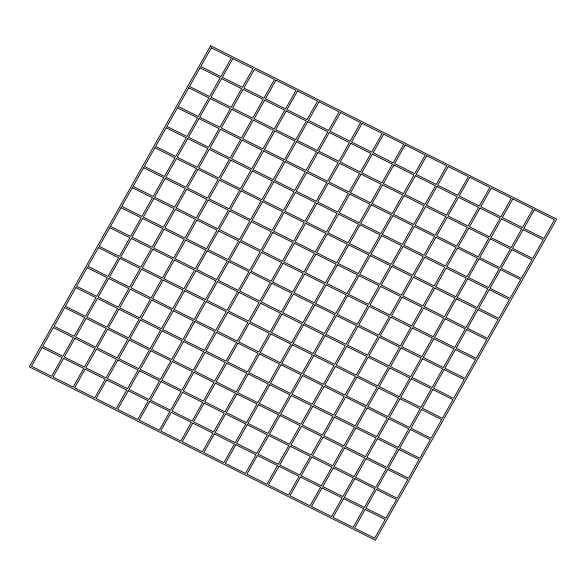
<?xml version="1.0" encoding="UTF-8"?>
<svg xmlns="http://www.w3.org/2000/svg" width="586" height="586" viewBox="0 0 586 586"><rect width="100%" height="100%" fill="white"/><g stroke="black" fill="none" stroke-linecap="round" stroke-linejoin="round"><path stroke-width="0.88" d="M210.63 45.752L29.3 366.843L375.37 540.248L556.7 219.157L210.63 45.752M42.046 347.571L31.512 366.221L51.612 376.3L62.145 357.643L42.046 347.571M53.326 327.589L42.793 346.238L62.9 356.31L73.433 337.661L53.326 327.589M64.614 307.606L54.08 326.255L74.18 336.327L84.714 317.678L64.614 307.606M75.902 287.623L65.361 306.273L85.468 316.345L96.001 297.695L75.902 287.623M87.182 267.641L76.649 286.29L96.756 296.362L107.289 277.713L87.182 267.641M98.47 247.658L87.937 266.308L108.036 276.38L118.57 257.73L98.47 247.658M109.75 227.676L99.217 246.325L119.324 256.397L129.858 237.748L109.75 227.676M121.038 207.686L110.505 226.343L130.612 236.414L141.145 217.765L121.038 207.686M132.326 187.703L121.793 206.36L141.893 216.432L152.426 197.782L132.326 187.703M143.607 167.721L133.073 186.377L153.18 196.449L163.714 177.8L143.607 167.721M154.894 147.738L144.361 166.395L164.461 176.467L175.002 157.81L154.894 147.738M166.182 127.755L155.642 146.412L175.749 156.484L186.282 137.827L166.182 127.755M177.463 107.773L166.929 126.43L187.037 136.501L197.57 117.845L177.463 107.773M188.751 87.79L178.217 106.447L198.317 116.519L208.85 97.862L188.751 87.79M200.031 67.808L189.498 86.457L209.605 96.536L220.138 77.879L200.031 67.808M211.319 47.825L200.786 66.474L220.893 76.554L231.426 57.897L211.319 47.825M63.581 358.361L53.048 377.018L73.147 387.09L83.688 368.433L63.581 358.361M74.869 338.378L64.335 357.035L84.435 367.107L94.969 348.45L74.869 338.378M86.149 318.396L75.616 337.053L95.723 347.124L106.256 328.468L86.149 318.396M97.437 298.413L86.904 317.063L107.004 327.142L117.537 308.485L97.437 298.413M108.718 278.431L98.184 297.08L118.291 307.159L128.825 288.502L108.718 278.431M120.005 258.448L109.472 277.097L129.579 287.177L140.113 268.52L120.005 258.448M131.293 238.465L120.76 257.115L140.86 267.187L151.393 248.537L131.293 238.465M142.574 218.483L132.04 237.132L152.148 247.204L162.681 228.555L142.574 218.483M153.862 198.5L143.328 217.15L163.435 227.221L173.969 208.572L153.862 198.5M165.149 178.518L154.616 197.167L174.716 207.239L185.249 188.589L165.149 178.518M176.43 158.535L165.897 177.184L186.004 187.256L196.537 168.607L176.43 158.535M187.718 138.545L177.184 157.202L197.284 167.274L207.818 148.624L187.718 138.545M199.006 118.562L188.465 137.219L208.572 147.291L219.105 128.642L199.006 118.562M210.286 98.58L199.753 117.237L219.86 127.309L230.393 108.659L210.286 98.58M221.574 78.597L211.041 97.254L231.14 107.326L241.674 88.676L221.574 78.597M232.854 58.615L222.321 77.271L242.428 87.343L252.962 68.687L232.854 58.615M85.117 369.151L74.583 387.807L94.69 397.879L105.224 379.23L85.117 369.151M96.404 349.168L85.871 367.825L105.971 377.897L116.504 359.247L96.404 349.168M107.692 329.185L97.151 347.842L117.259 357.914L127.792 339.265L107.692 329.185M118.973 309.203L108.439 327.86L128.546 337.932L139.08 319.282L118.973 309.203M130.26 289.22L119.727 307.877L139.827 317.949L150.36 299.292L130.26 289.22M141.541 269.238L131.008 287.894L151.115 297.966L161.648 279.31L141.541 269.238M152.829 249.255L142.295 267.912L162.403 277.984L172.936 259.327L152.829 249.255M164.117 229.273L153.583 247.922L173.683 258.001L184.216 239.344L164.117 229.273M175.397 209.29L164.864 227.939L184.971 238.019L195.504 219.362L175.397 209.29M186.685 189.307L176.152 207.957L196.251 218.036L206.792 199.379L186.685 189.307M197.973 169.325L187.439 187.974L207.539 198.053L218.073 179.397L197.973 169.325M209.253 149.342L198.72 167.992L218.827 178.063L229.36 159.414L209.253 149.342M220.541 129.359L210.008 148.009L230.108 158.081L240.641 139.431L220.541 129.359M231.822 109.377L221.288 128.026L241.395 138.098L251.929 119.449L231.822 109.377M243.109 89.394L232.576 108.044L252.683 118.116L263.217 99.466L243.109 89.394M254.397 69.412L243.864 88.061L263.964 98.133L274.497 79.484L254.397 69.412M106.659 379.948L96.126 398.597L116.226 408.669L126.759 390.02L106.659 379.948M117.94 359.965L107.406 378.615L127.514 388.686L138.047 370.037L117.94 359.965M129.228 339.983L118.694 358.632L138.794 368.704L149.327 350.054L129.228 339.983M140.508 320L129.975 338.649L150.082 348.721L160.615 330.072L140.508 320M151.796 300.017L141.263 318.667L161.37 328.739L171.903 310.089L151.796 300.017M163.084 280.027L152.55 298.684L172.65 308.756L183.184 290.107L163.084 280.027M174.364 260.045L163.831 278.702L183.938 288.773L194.471 270.124L174.364 260.045M185.652 240.062L175.119 258.719L195.226 268.791L205.759 250.141L185.652 240.062M196.94 220.08L186.407 238.736L206.506 248.808L217.04 230.159L196.94 220.08M208.22 200.097L197.687 218.754L217.794 228.826L228.328 210.169L208.22 200.097M219.508 180.114L208.975 198.771L229.075 208.843L239.608 190.186L219.508 180.114M230.796 160.132L220.255 178.789L240.363 188.86L250.896 170.204L230.796 160.132M242.077 140.149L231.543 158.799L251.65 168.878L262.184 150.221L242.077 140.149M253.364 120.167L242.831 138.816L262.931 148.895L273.464 130.239L253.364 120.167M264.645 100.184L254.112 118.833L274.219 128.913L284.752 110.256L264.645 100.184M275.933 80.201L265.399 98.851L285.507 108.93L296.04 90.273L275.933 80.201M128.195 390.737L117.661 409.394L137.761 419.466L148.295 400.809L128.195 390.737M139.483 370.755L128.942 389.404L149.049 399.484L159.582 380.827L139.483 370.755M150.763 350.772L140.23 369.422L160.337 379.501L170.87 360.844L150.763 350.772M162.051 330.79L151.518 349.439L171.617 359.518L182.151 340.862L162.051 330.79M173.331 310.807L162.798 329.457L182.905 339.536L193.439 320.879L173.331 310.807M184.619 290.824L174.086 309.474L194.193 319.546L204.726 300.896L184.619 290.824M195.907 270.842L185.374 289.491L205.474 299.563L216.007 280.914L195.907 270.842M207.188 250.859L196.654 269.509L216.761 279.581L227.295 260.931L207.188 250.859M218.475 230.877L207.942 249.526L228.042 259.598L238.583 240.949L218.475 230.877M229.763 210.894L219.23 229.544L239.33 239.615L249.863 220.966L229.763 210.894M241.044 190.904L230.51 209.561L250.618 219.633L261.151 200.983L241.044 190.904M252.332 170.922L241.798 189.578L261.898 199.65L272.431 181.001L252.332 170.922M263.612 150.939L253.079 169.596L273.186 179.668L283.719 161.018L263.612 150.939M274.9 130.956L264.367 149.613L284.474 159.685L295.007 141.028L274.9 130.956M286.188 110.974L275.654 129.631L295.754 139.702L306.288 121.046L286.188 110.974M297.468 90.991L286.935 109.648L307.042 119.72L317.575 101.063L297.468 90.991M149.73 401.527L139.197 420.184L159.304 430.256L169.837 411.606L149.73 401.527M161.018 381.545L150.485 400.201L170.585 410.273L181.118 391.624L161.018 381.545M172.299 361.562L161.765 380.219L181.872 390.291L192.406 371.634L172.299 361.562M183.586 341.579L173.053 360.236L193.16 370.308L203.694 351.651L183.586 341.579M194.874 321.597L184.341 340.254L204.441 350.325L214.974 331.669L194.874 321.597M206.155 301.614L195.621 320.271L215.729 330.343L226.262 311.686L206.155 301.614M217.443 281.632L206.909 300.281L227.016 310.36L237.55 291.703L217.443 281.632M228.73 261.649L218.197 280.298L238.297 290.378L248.83 271.721L228.73 261.649M240.011 241.666L229.478 260.316L249.585 270.395L260.118 251.738L240.011 241.666M251.299 221.684L240.765 240.333L260.865 250.405L271.399 231.756L251.299 221.684M262.587 201.701L252.046 220.351L272.153 230.423L282.686 211.773L262.587 201.701M273.867 181.719L263.334 200.368L283.441 210.44L293.974 191.79L273.867 181.719M285.155 161.736L274.622 180.385L294.721 190.457L305.255 171.808L285.155 161.736M296.435 141.753L285.902 160.403L306.009 170.475L316.543 151.825L296.435 141.753M307.723 121.771L297.19 140.42L317.297 150.492L327.83 131.843L307.723 121.771M319.011 101.781L308.478 120.438L328.578 130.51L339.111 111.86L319.011 101.781M171.273 412.324L160.732 430.974L180.84 441.046L191.373 422.396L171.273 412.324M182.554 392.342L172.02 410.991L192.127 421.063L202.661 402.414L182.554 392.342M193.841 372.359L183.308 391.008L203.408 401.08L213.941 382.431L193.841 372.359M205.122 352.369L194.589 371.026L214.696 381.098L225.229 362.448L205.122 352.369M216.41 332.387L205.876 351.043L225.984 361.115L236.517 342.466L216.41 332.387M227.698 312.404L217.164 331.061L237.264 341.133L247.797 322.483L227.698 312.404M238.978 292.421L228.445 311.078L248.552 321.15L259.085 302.501L238.978 292.421M250.266 272.439L239.733 291.096L259.832 301.167L270.373 282.511L250.266 272.439M261.554 252.456L251.02 271.113L271.12 281.185L281.654 262.528L261.554 252.456M272.834 232.474L262.301 251.13L282.408 261.202L292.941 242.545L272.834 232.474M284.122 212.491L273.589 231.148L293.689 241.22L304.222 222.563L284.122 212.491M295.403 192.508L284.869 211.158L304.976 221.237L315.51 202.58L295.403 192.508M306.69 172.526L296.157 191.175L316.264 201.254L326.798 182.598L306.69 172.526M317.978 152.543L307.445 171.193L327.545 181.272L338.078 162.615L317.978 152.543M329.259 132.561L318.725 151.21L338.833 161.282L349.366 142.632L329.259 132.561M340.547 112.578L330.013 131.227L350.12 141.299L360.654 122.65L340.547 112.578M192.809 423.114L182.275 441.763L202.375 451.843L212.908 433.186L192.809 423.114M204.089 403.131L193.556 421.781L213.663 431.86L224.196 413.203L204.089 403.131M215.377 383.149L204.844 401.798L224.951 411.877L235.484 393.221L215.377 383.149M226.665 363.166L216.131 381.816L236.231 391.888L246.765 373.238L226.665 363.166M237.945 343.184L227.412 361.833L247.519 371.905L258.052 353.255L237.945 343.184M249.233 323.201L238.7 341.85L258.807 351.922L269.34 333.273L249.233 323.201M260.521 303.218L249.988 321.868L270.087 331.94L280.621 313.29L260.521 303.218M271.801 283.236L261.268 301.885L281.375 311.957L291.909 293.308L271.801 283.236M283.089 263.246L272.556 281.903L292.656 291.975L303.189 273.325L283.089 263.246M294.377 243.263L283.836 261.92L303.944 271.992L314.477 253.342L294.377 243.263M305.658 223.281L295.124 241.937L315.231 252.009L325.765 233.36L305.658 223.281M316.945 203.298L306.412 221.955L326.512 232.027L337.045 213.377L316.945 203.298M328.226 183.315L317.693 201.972L337.8 212.044L348.333 193.387L328.226 183.315M339.514 163.333L328.98 181.99L349.088 192.061L359.621 173.405L339.514 163.333M350.802 143.35L340.268 162.007L360.368 172.079L370.901 153.422L350.802 143.35M362.082 123.368L351.549 142.017L371.656 152.096L382.189 133.44L362.082 123.368M214.344 433.904L203.811 452.56L223.918 462.632L234.451 443.983L214.344 433.904M225.632 413.921L215.099 432.578L235.198 442.65L245.732 423.993L225.632 413.921M236.912 393.938L226.379 412.595L246.486 422.667L257.02 404.01L236.912 393.938M248.2 373.956L237.667 392.613L257.774 402.685L268.307 384.028L248.2 373.956M259.488 353.973L248.955 372.623L269.055 382.702L279.588 364.045L259.488 353.973M270.769 333.991L260.235 352.64L280.342 362.719L290.876 344.063L270.769 333.991M282.056 314.008L271.523 332.658L291.623 342.737L302.164 324.08L282.056 314.008M293.344 294.026L282.811 312.675L302.911 322.754L313.444 304.097L293.344 294.026M304.625 274.043L294.091 292.692L314.199 302.764L324.732 284.115L304.625 274.043M315.913 254.06L305.379 272.71L325.479 282.782L336.012 264.132L315.913 254.06M327.193 234.078L316.66 252.727L336.767 262.799L347.3 244.15L327.193 234.078M338.481 214.095L327.948 232.745L348.055 242.816L358.588 224.167L338.481 214.095M349.769 194.113L339.235 212.762L359.335 222.834L369.869 204.184L349.769 194.113M361.049 174.123L350.516 192.779L370.623 202.851L381.156 184.202L361.049 174.123M372.337 154.14L361.804 172.797L381.911 182.869L392.444 164.219L372.337 154.14M383.625 134.157L373.092 152.814L393.191 162.886L403.725 144.237L383.625 134.157M235.88 444.701L225.346 463.35L245.453 473.422L255.987 454.773L235.88 444.701M247.167 424.718L236.634 443.368L256.741 453.439L267.275 434.79L247.167 424.718M258.455 404.728L247.922 423.385L268.022 433.457L278.555 414.807L258.455 404.728M269.736 384.746L259.202 403.402L279.31 413.474L289.843 394.825L269.736 384.746M281.024 364.763L270.49 383.42L290.597 393.492L301.131 374.842L281.024 364.763M292.311 344.78L281.778 363.437L301.878 373.509L312.411 354.852L292.311 344.78M303.592 324.798L293.059 343.455L313.166 353.526L323.699 334.87L303.592 324.798M314.88 304.815L304.346 323.472L324.446 333.544L334.98 314.887L314.88 304.815M326.168 284.833L315.627 303.489L335.734 313.561L346.267 294.905L326.168 284.833M337.448 264.85L326.915 283.499L347.022 293.579L357.555 274.922L337.448 264.85M348.736 244.867L338.203 263.517L358.302 273.596L368.836 254.939L348.736 244.867M360.016 224.885L349.483 243.534L369.59 253.613L380.124 234.957L360.016 224.885M371.304 204.902L360.771 223.552L380.878 233.631L391.411 214.974L371.304 204.902M382.592 184.92L372.059 203.569L392.159 213.641L402.692 194.992L382.592 184.92M393.873 164.937L383.339 183.586L403.446 193.658L413.98 175.009L393.873 164.937M405.16 144.954L394.627 163.604L414.727 173.676L425.268 155.026L405.16 144.954M257.422 455.49L246.889 474.14L266.989 484.219L277.522 465.562L257.422 455.49M268.703 435.508L258.17 454.157L278.277 464.229L288.81 445.58L268.703 435.508M279.991 415.525L269.457 434.175L289.565 444.247L300.098 425.597L279.991 415.525M291.279 395.543L280.745 414.192L300.845 424.264L311.378 405.615L291.279 395.543M302.559 375.56L292.026 394.21L312.133 404.281L322.666 385.632L302.559 375.56M313.847 355.577L303.314 374.227L323.413 384.299L333.954 365.649L313.847 355.577M325.135 335.595L314.601 354.244L334.701 364.316L345.235 345.667L325.135 335.595M336.415 315.605L325.882 334.262L345.989 344.334L356.522 325.684L336.415 315.605M347.703 295.622L337.17 314.279L357.27 324.351L367.803 305.702L347.703 295.622M358.984 275.64L348.45 294.297L368.557 304.368L379.091 285.719L358.984 275.64M370.271 255.657L359.738 274.314L379.845 284.386L390.379 265.729L370.271 255.657M381.559 235.675L371.026 254.331L391.126 264.403L401.659 245.746L381.559 235.675M392.84 215.692L382.306 234.349L402.414 244.421L412.947 225.764L392.84 215.692M404.128 195.709L393.594 214.366L413.701 224.438L424.235 205.781L404.128 195.709M415.415 175.727L404.882 194.376L424.982 204.455L435.515 185.799L415.415 175.727M426.696 155.744L416.163 174.394L436.27 184.473L446.803 165.816L426.696 155.744M278.958 466.28L268.425 484.937L288.532 495.009L299.065 476.352L278.958 466.28M290.246 446.298L279.712 464.954L299.812 475.026L310.346 456.369L290.246 446.298M301.526 426.315L290.993 444.972L311.1 455.044L321.633 436.387L301.526 426.315M312.814 406.332L302.281 424.982L322.388 435.061L332.921 416.404L312.814 406.332M324.102 386.35L313.569 404.999L333.668 415.078L344.202 396.422L324.102 386.35M335.382 366.367L324.849 385.017L344.956 395.096L355.49 376.439L335.382 366.367M346.67 346.385L336.137 365.034L356.237 375.106L366.77 356.456L346.67 346.385M357.958 326.402L347.417 345.051L367.525 355.123L378.058 336.474L357.958 326.402M369.239 306.419L358.705 325.069L378.812 335.141L389.346 316.491L369.239 306.419M380.526 286.437L369.993 305.086L390.093 315.158L400.626 296.509L380.526 286.437M391.807 266.454L381.274 285.104L401.381 295.176L411.914 276.526L391.807 266.454M403.095 246.464L392.561 265.121L412.669 275.193L423.202 256.543L403.095 246.464M414.383 226.482L403.849 245.138L423.949 255.21L434.482 236.561L414.383 226.482M425.663 206.499L415.13 225.156L435.237 235.228L445.77 216.578L425.663 206.499M436.951 186.516L426.418 205.173L446.517 215.245L457.058 196.596L436.951 186.516M448.239 166.534L437.705 185.191L457.805 195.263L468.339 176.606L448.239 166.534M300.493 477.07L289.96 495.727L310.067 505.799L320.601 487.149L300.493 477.07M311.781 457.087L301.248 475.744L321.355 485.816L331.888 467.167L311.781 457.087M323.069 437.105L312.536 455.762L332.636 465.833L343.169 447.184L323.069 437.105M334.35 417.122L323.816 435.779L343.923 445.851L354.457 427.201L334.35 417.122M345.637 397.14L335.104 415.796L355.204 425.868L365.745 407.211L345.637 397.14M356.925 377.157L346.392 395.814L366.492 405.886L377.025 387.229L356.925 377.157M368.206 357.174L357.672 375.831L377.78 385.903L388.313 367.246L368.206 357.174M379.494 337.192L368.96 355.841L389.06 365.92L399.593 347.264L379.494 337.192M390.774 317.209L380.241 335.859L400.348 345.938L410.881 327.281L390.774 317.209M402.062 297.227L391.529 315.876L411.636 325.955L422.169 307.298L402.062 297.227M413.35 277.244L402.816 295.893L422.916 305.973L433.45 287.316L413.35 277.244M424.63 257.261L414.097 275.911L434.204 285.983L444.737 267.333L424.63 257.261M435.918 237.279L425.385 255.928L445.492 266L456.025 247.351L435.918 237.279M447.206 217.296L436.673 235.946L456.772 246.017L467.306 227.368L447.206 217.296M458.486 197.314L447.953 215.963L468.06 226.035L478.594 207.385L458.486 197.314M469.774 177.331L459.241 195.98L479.341 206.052L489.874 187.403L469.774 177.331M322.036 487.867L311.503 506.516L331.603 516.588L342.136 497.939L322.036 487.867M333.317 467.884L322.783 486.534L342.891 496.606L353.424 477.956L333.317 467.884M344.605 447.902L334.071 466.551L354.178 476.623L364.712 457.974L344.605 447.902M355.892 427.919L345.359 446.569L365.459 456.641L375.992 437.991L355.892 427.919M367.173 407.937L356.64 426.586L376.747 436.658L387.28 418.008L367.173 407.937M378.461 387.947L367.927 406.603L388.027 416.675L398.561 398.026L378.461 387.947M389.749 367.964L379.208 386.621L399.315 396.693L409.848 378.043L389.749 367.964M401.029 347.981L390.496 366.638L410.603 376.71L421.136 358.061L401.029 347.981M412.317 327.999L401.784 346.656L421.883 356.728L432.417 338.078L412.317 327.999M423.597 308.016L413.064 326.673L433.171 336.745L443.705 318.088L423.597 308.016M434.885 288.034L424.352 306.69L444.459 316.762L454.992 298.106L434.885 288.034M446.173 268.051L435.64 286.708L455.74 296.78L466.273 278.123L446.173 268.051M457.454 248.068L446.92 266.718L467.027 276.797L477.561 258.14L457.454 248.068M468.741 228.086L458.208 246.735L478.308 256.815L488.849 238.158L468.741 228.086M480.029 208.103L469.496 226.753L489.596 236.832L500.129 218.175L480.029 208.103M491.31 188.121L480.776 206.77L500.883 216.849L511.417 198.193L491.31 188.121M343.572 498.657L333.038 517.313L353.146 527.385L363.679 508.729L343.572 498.657M354.86 478.674L344.326 497.324L364.426 507.403L374.959 488.746L354.86 478.674M366.14 458.692L355.607 477.341L375.714 487.42L386.247 468.763L366.14 458.692M377.428 438.709L366.895 457.358L386.994 467.438L397.535 448.781L377.428 438.709M388.716 418.726L378.182 437.376L398.282 447.455L408.816 428.798L388.716 418.726M399.996 398.744L389.463 417.393L409.57 427.465L420.103 408.816L399.996 398.744M411.284 378.761L400.751 397.411L420.851 407.482L431.384 388.833L411.284 378.761M422.565 358.779L412.031 377.428L432.138 387.5L442.672 368.85L422.565 358.779M433.852 338.796L423.319 357.445L443.426 367.517L453.96 348.868L433.852 338.796M445.14 318.813L434.607 337.463L454.707 347.535L465.24 328.885L445.14 318.813M456.421 298.823L445.887 317.48L465.995 327.552L476.528 308.903L456.421 298.823M467.709 278.841L457.175 297.498L477.282 307.569L487.816 288.92L467.709 278.841M478.996 258.858L468.463 277.515L488.563 287.587L499.096 268.937L478.996 258.858M490.277 238.876L479.744 257.532L499.851 267.604L510.384 248.947L490.277 238.876M501.565 218.893L491.031 237.55L511.131 247.622L521.665 228.965L501.565 218.893M512.853 198.91L502.312 217.567L522.419 227.639L532.952 208.982L512.853 198.91M365.107 509.446L354.574 528.103L374.681 538.175L385.214 519.526L365.107 509.446M376.395 489.464L365.862 508.121L385.969 518.192L396.502 499.543L376.395 489.464M387.683 469.481L377.15 488.138L397.249 498.21L407.783 479.553L387.683 469.481M398.963 449.499L388.43 468.155L408.537 478.227L419.071 459.57L398.963 449.499M410.251 429.516L399.718 448.173L419.818 458.245L430.358 439.588L410.251 429.516M421.539 409.533L410.998 428.19L431.106 438.262L441.639 419.605L421.539 409.533M432.82 389.551L422.286 408.2L442.393 418.279L452.927 399.623L432.82 389.551M444.107 369.568L433.574 388.218L453.674 398.297L464.207 379.64L444.107 369.568M455.388 349.586L444.855 368.235L464.962 378.314L475.495 359.658L455.388 349.586M466.676 329.603L456.142 348.252L476.25 358.324L486.783 339.675L466.676 329.603M477.964 309.62L467.43 328.27L487.53 338.342L498.063 319.692L477.964 309.62M489.244 289.638L478.711 308.287L498.818 318.359L509.351 299.71L489.244 289.638M500.532 269.655L489.999 288.305L510.098 298.377L520.639 279.727L500.532 269.655M511.82 249.673L501.286 268.322L521.386 278.394L531.92 259.745L511.82 249.673M523.1 229.69L512.567 248.339L532.674 258.411L543.207 239.762L523.1 229.69M534.388 209.7L523.855 228.357L543.955 238.429L554.488 219.779L534.388 209.7"/></g></svg>
